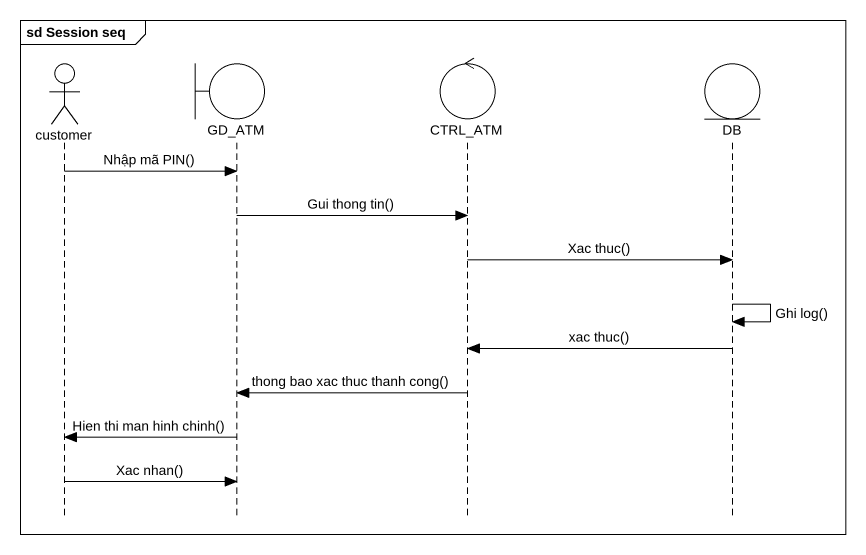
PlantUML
@startuml
mainframe sd Session seq
hide footbox
actor customer
boundary GD_ATM
control CTRL_ATM
entity DB

customer -> GD_ATM : Nhập mã PIN()
GD_ATM -> CTRL_ATM : Gui thong tin()
CTRL_ATM -> DB : Xac thuc()
DB -> DB : Ghi log()
DB -> CTRL_ATM : xac thuc()
CTRL_ATM -> GD_ATM : thong bao xac thuc thanh cong()
GD_ATM -> customer : Hien thi man hinh chinh()
customer -> GD_ATM : Xac nhan()
@enduml
